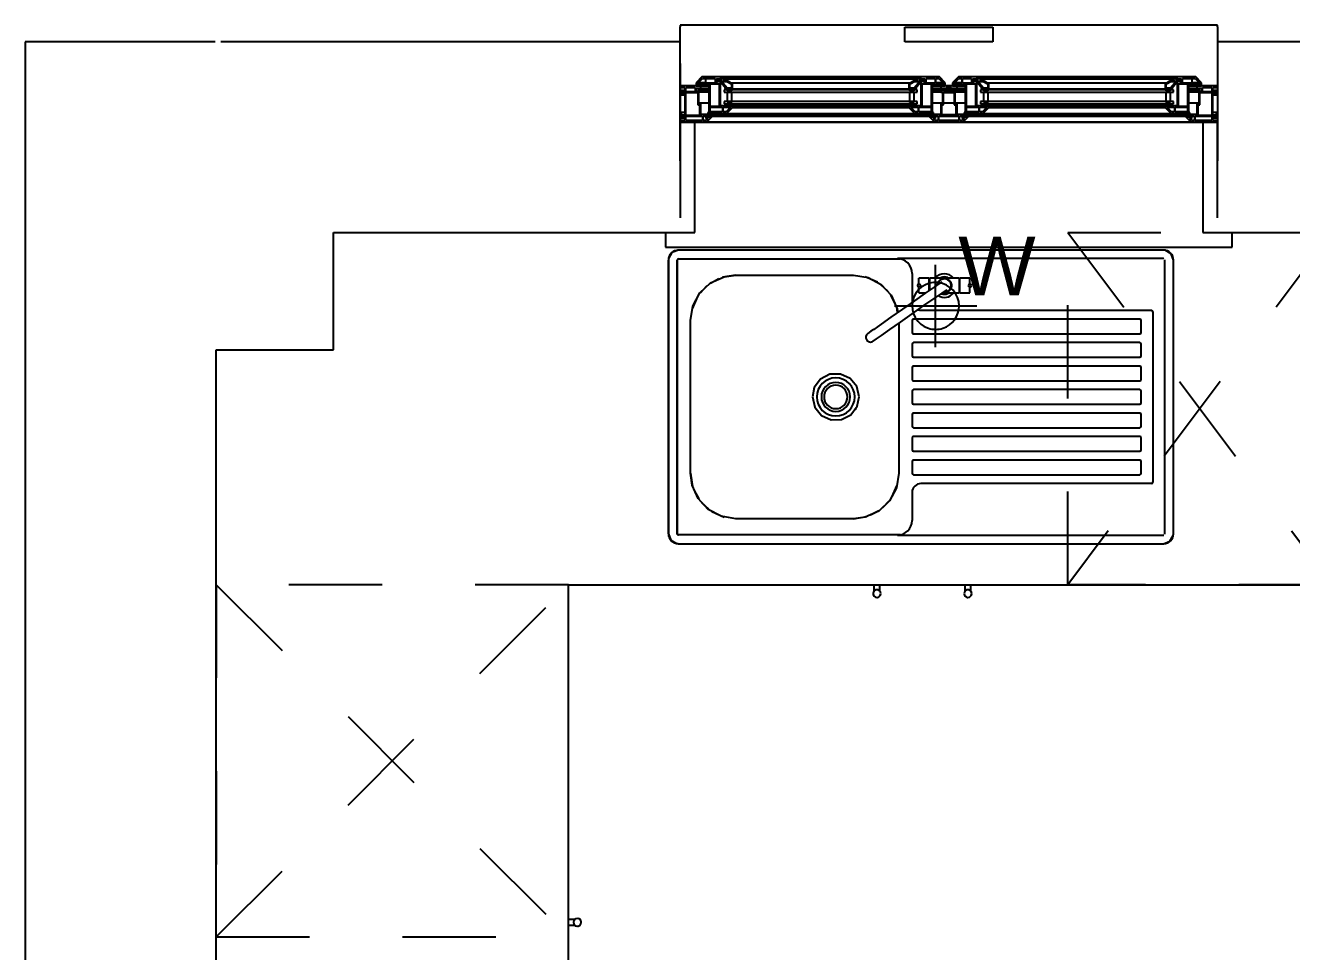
# Model space of a CAD drawing. Extents: x 16 to 12095, y 7 to 11460.
# Drawn here: x 44 to 2200, y 7500 to 9078 of the extents above; entities that cross this region are included whole.
import ezdxf

# ---------------------------------------------------------------- set-up
doc = ezdxf.new("R2010")
doc.units = 0
doc.linetypes.add('DASH', pattern=[317.5, 158.75, -158.75])
doc.linetypes.add('ELEVATION_SWINGS', pattern=[150, 100, -50])
for name, color, linetype in [('A-DETL-GENF', 92, 'CONTINUOUS'), ('A-DETL-GENF-HDLN', 1, 'DASH'), ('A-GENM', 13, 'CONTINUOUS'), ('A-GLAZ', 151, 'CONTINUOUS'), ('A-GLAZ-1', 151, 'ELEVATION_SWINGS'), ('A-WALL-1', 7, 'CONTINUOUS'), ('A-WALL-FNSH-1', 7, 'CONTINUOUS'), ('G-ANNO-TEXT-2', 5, 'CONTINUOUS')]:
    doc.layers.add(name, color=color, linetype=linetype)
doc.styles.add('ARIAL_1', font='arial.ttf', dxfattribs={"height": 100})

msp = doc.modelspace()

# ---------------------------------------------------------------- linework, layer by layer
at = {"layer": 'A-DETL-GENF'}
for p, q in [((1158.5, 8846.9), (1158.5, 8946.9)), ((2073.5, 8946.9), (2073.5, 8846.9)), ((1593.5, 8529.9), (1593.5, 8669.9)), ((1523.5, 8599.9), (1663.5, 8599.9))]:
    msp.add_line(p, q, dxfattribs=at)
for start, end in [(0, 251.9985), (288.0015, 0), (252, 288)]:
    msp.add_arc((1593.5, 8599.9), 40, start, end, dxfattribs=at)
at = {"layer": 'A-DETL-GENF-HDLN'}
for p, q in [((1818.5, 8724.9), (2268.5, 8724.9)), ((1818.5, 8124.9), (1818.5, 8724.9)), ((1818.5, 8724.9), (2268.5, 8124.9)), ((2268.5, 8724.9), (1818.5, 8124.9)), ((368.5, 8124.9), (368.5, 7524.9)), ((968.5, 8124.9), (368.5, 8124.9)), ((368.5, 8124.9), (968.5, 7524.9)), ((368.5, 7524.9), (968.5, 8124.9)), ((968.5, 7524.9), (968.5, 8124.9)), ((2268.5, 8124.9), (1818.5, 8124.9)), ((368.5, 7524.9), (968.5, 7524.9))]:
    msp.add_line(p, q, dxfattribs=at)
at = {"layer": 'A-GENM'}
for p, q in [((1541, 9074.9), (1691, 9074.9)), ((1541, 9049.9), (1541, 9074.9)), ((1691, 9074.9), (1691, 9049.9)), ((1691, 9049.9), (1541, 9049.9)), ((1144.6, 8690.9), (1138.8, 8680.9)), ((1155.5, 8694.9), (1144.6, 8690.9)), ((1981.5, 8694.9), (1155.5, 8694.9)), ((1981.5, 8694.9), (1155.5, 8694.9)), ((1981.5, 8694.9), (1155.5, 8694.9)), ((1984.5, 8694.6), (1981.5, 8694.9)), ((1994.5, 8688.8), (1984.5, 8694.6)), ((1138.8, 8680.9), (1138.5, 8677.9)), ((1138.5, 8677.9), (1138.5, 8211.9)), ((1138.5, 8677.9), (1138.5, 8211.9)), ((1138.5, 8211.9), (1138.5, 8677.9)), ((1153.5, 8677.9), (1154.4, 8679.6)), ((1153.5, 8211.9), (1153.5, 8677.9)), ((1153.5, 8677.9), (1153.5, 8211.9)), ((1154.4, 8679.6), (1155.5, 8679.9)), ((1155.5, 8679.9), (1533.5, 8679.9)), ((1155.5, 8679.9), (1532.3, 8679.9)), ((1981.5, 8680.4), (1528.5, 8680.4)), ((1984, 8211.9), (1984, 8677.9)), ((1998.5, 8677.9), (1994.5, 8688.8)), ((1998.5, 8211.9), (1998.5, 8677.9)), ((1998.5, 8211.9), (1998.5, 8677.9)), ((1998.5, 8211.9), (1998.5, 8677.9)), ((1210.3, 8639.2), (1233.3, 8649.7)), ((1253.5, 8652.4), (1230.8, 8648.6)), ((1233.3, 8649.7), (1253.5, 8652.4)), ((1253.5, 8652.4), (1453.5, 8652.4)), ((1453.5, 8652.4), (1478.4, 8648.3)), ((1494.3, 8640.3), (1473.8, 8649.7)), ((1478.4, 8648.3), (1500.6, 8636.4)), ((1553.5, 8655.4), (1553.5, 8607.4)), ((1582.5, 8647), (1565, 8647)), ((1565, 8637), (1565, 8647)), ((1582.5, 8634.5), (1582.5, 8647)), ((1603.8, 8647), (1583.5, 8647)), ((1583.5, 8634.5), (1583.5, 8647)), ((1633.5, 8647), (1613.2, 8647)), ((1633.5, 8647), (1633.5, 8634.5)), ((1652, 8647), (1634.5, 8647)), ((1634.5, 8634.5), (1634.5, 8647)), ((1652, 8637), (1652, 8647)), ((1192, 8622), (1210.3, 8639.2)), ((1203.6, 8633.4), (1192.6, 8621.8)), ((1224.2, 8645.9), (1210, 8638.3)), ((1512.1, 8624.8), (1500.4, 8635.8)), ((1500.6, 8636.4), (1517.9, 8618.1)), ((1565, 8622), (1565, 8632)), ((1590.9, 8631.9), (1575.9, 8621.5)), ((1583.5, 8642), (1582.5, 8642)), ((1582.5, 8626), (1582.5, 8634.5)), ((1582.5, 8627), (1583.5, 8627)), ((1583.5, 8626.6), (1583.5, 8634.5)), ((1600.6, 8638.7), (1590.9, 8631.9)), ((1603.9, 8641.1), (1600.6, 8638.7)), ((1604.4, 8621.9), (1611.8, 8627)), ((1611.8, 8627), (1613.1, 8628)), ((1634.5, 8642), (1633.5, 8642)), ((1633.5, 8634.5), (1633.5, 8622)), ((1633.5, 8627), (1634.5, 8627)), ((1634.5, 8622), (1634.5, 8634.5)), ((1652, 8622), (1652, 8632)), ((1188.2, 8616), (1178.7, 8595.1)), ((1180.1, 8599.7), (1192, 8622)), ((1524.5, 8604.2), (1517, 8618.4)), ((1517.9, 8618.1), (1528.3, 8595.1)), ((1557.3, 8608.4), (1537, 8594.2)), ((1575.9, 8621.5), (1557.3, 8608.4)), ((1565, 8622), (1576.8, 8622)), ((1573.7, 8600.4), (1591.2, 8612.6)), ((1591.2, 8612.6), (1604.4, 8621.9)), ((1613.2, 8622), (1633.5, 8622)), ((1634.5, 8622), (1652, 8622)), ((1176, 8574.9), (1180.1, 8599.7)), ((1537, 8594.2), (1517.4, 8580.5)), ((1528.8, 8588.5), (1527.3, 8597.6)), ((1528.3, 8595.1), (1529.2, 8588.7)), ((1533.7, 8572.4), (1553.8, 8586.5)), ((1553.8, 8586.5), (1573.7, 8600.4)), ((1568.5, 8592.4), (1961, 8592.4)), ((1963.5, 8589.9), (1963.5, 8299.9)), ((1176, 8314.9), (1176, 8574.9)), ((1500.5, 8568.6), (1488.2, 8560)), ((1517.4, 8580.5), (1500.5, 8568.6)), ((1515.5, 8559.6), (1533.7, 8572.4)), ((1531, 8570.5), (1531, 8314.9)), ((1553.5, 8574.9), (1553.5, 8554.9)), ((1941, 8577.4), (1556, 8577.4)), ((1943.5, 8554.9), (1943.5, 8574.9)), ((1483.4, 8556.7), (1477.8, 8552.8)), ((1488.2, 8560), (1483.4, 8556.7)), ((1487, 8539.7), (1492.6, 8543.6)), ((1492.6, 8543.6), (1501.3, 8549.7)), ((1501.3, 8549.7), (1515.5, 8559.6)), ((1556, 8552.4), (1941, 8552.4)), ((1553.5, 8534.9), (1553.5, 8514.9)), ((1941, 8537.4), (1556, 8537.4)), ((1943.5, 8514.9), (1943.5, 8534.9)), ((1556, 8512.4), (1941, 8512.4)), ((1941, 8497.4), (1556, 8497.4)), ((1397.7, 8475.3), (1386.9, 8460.8)), ((1413.6, 8483.5), (1397.7, 8475.3)), ((1431.6, 8483.9), (1413.6, 8483.5)), ((1448, 8476.4), (1431.6, 8483.9)), ((1459.3, 8462.4), (1448, 8476.4)), ((1553.5, 8494.9), (1553.5, 8474.9)), ((1943.5, 8474.9), (1943.5, 8494.9)), ((1386.9, 8460.8), (1383.6, 8444.9)), ((1463.4, 8444.9), (1459.3, 8462.4)), ((1553.5, 8454.9), (1553.5, 8434.9)), ((1556, 8472.4), (1941, 8472.4)), ((1941, 8457.4), (1556, 8457.4)), ((1943.5, 8434.9), (1943.5, 8454.9)), ((1383.6, 8444.9), (1387.7, 8427.3)), ((1460.1, 8429), (1463.4, 8444.9)), ((1556, 8432.4), (1941, 8432.4)), ((1387.7, 8427.3), (1399, 8413.4)), ((1399, 8413.4), (1415.4, 8405.8)), ((1433.4, 8406.2), (1449.4, 8414.5)), ((1449.4, 8414.5), (1460.1, 8429)), ((1553.5, 8414.9), (1553.5, 8394.9)), ((1941, 8417.4), (1556, 8417.4)), ((1943.5, 8394.9), (1943.5, 8414.9)), ((1415.4, 8405.8), (1433.4, 8406.2)), ((1556, 8392.4), (1941, 8392.4)), ((1553.5, 8374.9), (1553.5, 8354.9)), ((1941, 8377.4), (1556, 8377.4)), ((1943.5, 8354.9), (1943.5, 8374.9)), ((1556, 8352.4), (1941, 8352.4)), ((1553.5, 8334.9), (1553.5, 8314.9)), ((1941, 8337.4), (1556, 8337.4)), ((1943.5, 8314.9), (1943.5, 8334.9)), ((1176, 8314.9), (1179.8, 8292.2)), ((1178.7, 8294.6), (1176, 8314.9)), ((1531, 8314.9), (1526.9, 8290)), ((1556, 8312.4), (1941, 8312.4)), ((1189.2, 8271.7), (1178.7, 8294.6)), ((1182.5, 8285.5), (1190.1, 8271.4)), ((1526.9, 8290), (1515.1, 8267.8)), ((1518.9, 8274), (1528.3, 8294.6)), ((1553.5, 8282.4), (1553.5, 8234.4)), ((1961, 8297.4), (1568.5, 8297.4)), ((1206.4, 8253.3), (1189.2, 8271.7)), ((1195, 8265), (1206.6, 8254)), ((1515.1, 8267.8), (1496.7, 8250.5)), ((1503.4, 8256.3), (1514.4, 8268)), ((1228.6, 8241.5), (1206.4, 8253.3)), ((1212.4, 8249.6), (1233.3, 8240.1)), ((1253.5, 8237.4), (1228.6, 8241.5)), ((1453.5, 8237.4), (1253.5, 8237.4)), ((1453.5, 8237.4), (1476.2, 8241.1)), ((1473.8, 8240.1), (1453.5, 8237.4)), ((1496.7, 8250.5), (1473.8, 8240.1)), ((1482.9, 8243.9), (1497, 8251.4)), ((1138.5, 8211.9), (1142.5, 8201)), ((1142.5, 8201), (1152.5, 8195.1)), ((1152.5, 8195.1), (1155.5, 8194.9)), ((1153.8, 8210.8), (1153.5, 8211.9)), ((1155.5, 8209.9), (1153.8, 8210.8)), ((1533.5, 8209.9), (1155.5, 8209.9)), ((1532.3, 8209.9), (1155.5, 8209.9)), ((1155.5, 8194.9), (1981.5, 8194.9)), ((1155.5, 8194.9), (1981.5, 8194.9)), ((1155.5, 8194.9), (1981.5, 8194.9)), ((1528.5, 8209.4), (1981.5, 8209.4)), ((1981.5, 8194.9), (1992.4, 8198.9)), ((1992.4, 8198.9), (1998.2, 8208.9)), ((1998.2, 8208.9), (1998.5, 8211.9)), ((968.5, 7474.9), (968.5, 8124.9)), ((968.5, 8124.9), (2168.5, 8124.9)), ((1488.5, 8124.9), (1488.5, 8114.1)), ((1498.5, 8114.1), (1498.5, 8124.9)), ((1643.5, 8124.9), (1643.5, 8114.1)), ((1653.5, 8114.1), (1653.5, 8124.9)), ((2168.5, 8124.9), (2268.5, 8124.9)), ((979.3, 7554.9), (968.5, 7554.9)), ((968.5, 7544.9), (979.3, 7544.9))]:
    msp.add_line(p, q, dxfattribs=at)
for centre, radius, start, end in [((1155.5, 8677.9), 17, 90, 180), ((1155.5, 8677.9), 17, 90, 95.9432), ((1981.5, 8677.9), 17, 360, 90), ((1981.5, 8677.9), 17, 83.5278, 90), ((1155.5, 8677.9), 17, 173.5278, 180), ((1155.5, 8677.9), 2, 148.3195, 180), ((1155.5, 8677.9), 2, 90, 129.7748), ((1528.5, 8655.4), 25, 360, 90), ((1981.5, 8677.9), 2.5, 75, 90), ((1981.5, 8677.9), 2.5, 75, 90), ((1981.5, 8677.9), 2.5, 360, 15), ((1981.5, 8677.9), 17, 360, 6.4722), ((1608.5, 8634.5), 20, 39.7748, 140.2252), ((1608.5, 8634.5), 14.8, 66.0995, 113.9005), ((1608.5, 8634.5), 13.4, 69.2817, 110.7183), ((1565, 8634.5), 2.48, 0, 180), ((1565, 8634.5), 2.48, 150, 180), ((1565, 8634.5), 2.48, 180, 0), ((1565, 8634.5), 2.48, 180, 210), ((1565, 8634.5), 2.48, 90, 120), ((1565, 8634.5), 2.48, 240, 270), ((1608.5, 8634.5), 11.5, 0, 163.0021), ((1608.5, 8634.5), 11.5, 265.61, 0), ((1652, 8634.5), 2.48, 0, 180), ((1652, 8634.5), 2.48, 180, 0), ((1568.5, 8607.4), 15, 180, 185.6946), ((1608.5, 8634.5), 20, 238.7143, 320.2252), ((1608.5, 8634.5), 14.8, 248.6019, 293.9005), ((1608.5, 8634.5), 13.4, 249.6862, 290.7183), ((1568.5, 8607.4), 15, 250.0192, 270), ((1961, 8589.9), 2.5, 360, 90), ((1556, 8574.9), 2.5, 90, 180), ((1941, 8574.9), 2.5, 360, 90), ((1556, 8554.9), 2.5, 180, 270), ((1941, 8554.9), 2.5, 270, 0), ((1556, 8534.9), 2.5, 90, 180), ((1941, 8534.9), 2.5, 360, 90), ((1556, 8514.9), 2.5, 180, 270), ((1556, 8494.9), 2.5, 90, 180), ((1941, 8514.9), 2.5, 270, 0), ((1941, 8494.9), 2.5, 360, 90), ((1423.5, 8444.9), 32.4, 360, 180), ((1556, 8474.9), 2.5, 180, 270), ((1941, 8474.9), 2.5, 270, 0), ((1423.5, 8444.9), 39.9, 147.5346, 150), ((1423.5, 8444.9), 24.6, 0, 180), ((1423.5, 8444.9), 20, 360, 180), ((1423.5, 8444.9), 39.9, 30, 32.2987), ((1556, 8454.9), 2.5, 90, 180), ((1941, 8454.9), 2.5, 360, 90), ((1423.5, 8444.9), 32.4, 180, 360), ((1423.5, 8444.9), 24.6, 180, 360), ((1423.5, 8444.9), 20, 180, 360), ((1556, 8434.9), 2.5, 180, 270), ((1941, 8434.9), 2.5, 270, 0), ((1423.5, 8444.9), 39.9, 210, 212.2987), ((1423.5, 8444.9), 39.9, 327.5346, 330), ((1556, 8414.9), 2.5, 90, 180), ((1941, 8414.9), 2.5, 0, 90), ((1556, 8394.9), 2.5, 180, 270), ((1941, 8394.9), 2.5, 270, 0), ((1556, 8374.9), 2.5, 90, 180), ((1941, 8374.9), 2.5, 0, 90), ((1556, 8354.9), 2.5, 180, 270), ((1941, 8354.9), 2.5, 270, 360), ((1556, 8334.9), 2.5, 90, 180), ((1941, 8334.9), 2.5, 0, 90), ((1556, 8314.9), 2.5, 180, 270), ((1941, 8314.9), 2.5, 270, 0), ((1568.5, 8282.4), 15, 90, 180), ((1961, 8299.9), 2.5, 270, 0), ((1528.5, 8234.4), 25, 270, 0), ((1155.5, 8211.9), 17, 180, 270), ((1155.5, 8211.9), 17, 180, 186.4722), ((1155.5, 8211.9), 2, 180, 211.6805), ((1155.5, 8211.9), 17, 264.0568, 270), ((1155.5, 8211.9), 2, 230.2252, 270), ((1981.5, 8211.9), 17, 270, 0), ((1981.5, 8211.9), 2.5, 270, 285), ((1981.5, 8211.9), 2.5, 270, 285), ((1981.5, 8211.9), 17, 270, 275.875), ((1981.5, 8211.9), 2.5, 345, 360), ((1981.5, 8211.9), 17, 353.5278, 0), ((1493.5, 8109.9), 6.53, 0, 180), ((1493.5, 8109.9), 6.53, 180, 0), ((1493.5, 8109.9), 6.53, 180, 210), ((1493.5, 8109.9), 6.53, 139.6026, 165), ((1493.5, 8109.9), 6.53, 109.0911, 117.0534), ((1493.5, 8109.9), 6.53, 255, 345), ((1493.5, 8109.9), 6.53, 94.2894, 101.4634), ((1493.5, 8109.9), 6.53, 78.5265, 85.7012), ((1493.5, 8109.9), 6.53, 62.9442, 70.9069), ((1493.5, 8109.9), 6.53, 45, 57.3883), ((1493.5, 8109.9), 6.53, 30, 40.3974), ((1648.5, 8109.9), 6.53, 360, 180), ((1648.5, 8109.9), 6.53, 180, 360), ((1648.5, 8109.9), 6.53, 195, 285), ((1648.5, 8109.9), 6.53, 139.6026, 150), ((1648.5, 8109.9), 6.53, 122.6117, 135), ((1648.5, 8109.9), 6.53, 109.0931, 117.0558), ((1648.5, 8109.9), 6.53, 94.2988, 101.4735), ((1648.5, 8109.9), 6.53, 78.5366, 85.7106), ((1648.5, 8109.9), 6.53, 62.9466, 70.9089), ((1648.5, 8109.9), 6.53, 15, 40.3974), ((1648.5, 8109.9), 6.53, 330, 360), ((983.5, 7549.9), 6.53, 90, 270), ((983.5, 7549.9), 6.53, 168.5265, 175.7012), ((983.5, 7549.9), 6.53, 184.2894, 191.4634), ((983.5, 7549.9), 6.53, 152.9442, 160.9069), ((983.5, 7549.9), 6.53, 199.0911, 207.0534), ((983.5, 7549.9), 6.53, 135, 147.3883), ((983.5, 7549.9), 6.53, 120, 130.3974), ((983.5, 7549.9), 6.53, 270, 90), ((983.5, 7549.9), 6.53, 345, 75), ((983.5, 7549.9), 6.53, 229.6026, 255), ((983.5, 7549.9), 6.53, 270, 300)]:
    msp.add_arc(centre, radius, start, end, dxfattribs=at)
for start_param, end_param in [(0, 1.570796), (1.570796, 3.141593)]:
    msp.add_ellipse((1482.4, 8546.2), major_axis=(-4.59, 6.55), ratio=0.961683, start_param=start_param, end_param=end_param, dxfattribs=at)
for points, knots in [([(1600.6, 8643.7), (1600.8, 8643.9), (1601.2, 8644.3), (1601.6, 8644.6), (1601.8, 8644.9), (1602, 8645), (1602.1, 8645.2), (1602.4, 8645.3), (1602.7, 8645.6), (1603, 8645.8), (1603.1, 8645.9), (1603.2, 8646), (1603.3, 8646), (1603.4, 8646.1), (1603.5, 8646.2), (1603.6, 8646.3), (1603.9, 8646.5), (1604, 8646.6), (1604.1, 8646.7), (1604.2, 8646.8), (1604.2, 8646.8), (1604.2, 8646.9), (1604.1, 8647), (1604, 8647), (1603.9, 8647), (1603.8, 8647)], [0, 0, 0, 0, 0.125, 0.1875, 0.21875, 0.25, 0.28125, 0.3125, 0.375, 0.4375, 0.46875, 0.484375, 0.5, 0.515625, 0.53125, 0.5625, 0.625, 0.6875, 0.71875, 0.75, 0.78125, 0.8125, 0.875, 0.9375, 1, 1, 1, 1]), ([(1613.2, 8647), (1613.2, 8647), (1613, 8647), (1612.9, 8647), (1612.8, 8646.9), (1612.8, 8646.8), (1612.8, 8646.8), (1612.9, 8646.7), (1613, 8646.6), (1613.2, 8646.5), (1613.4, 8646.3), (1613.6, 8646.2), (1613.7, 8646.1), (1613.7, 8646), (1613.8, 8646), (1613.9, 8645.9), (1614.1, 8645.8), (1614.4, 8645.6), (1614.6, 8645.3), (1614.9, 8645.2), (1615, 8645), (1615.2, 8644.9), (1615.4, 8644.6), (1615.8, 8644.3), (1616.2, 8643.9), (1616.4, 8643.7)], [0, 0, 0, 0, 0.0625, 0.125, 0.1875, 0.21875, 0.25, 0.28125, 0.3125, 0.375, 0.4375, 0.46875, 0.484375, 0.5, 0.515625, 0.53125, 0.5625, 0.625, 0.6875, 0.71875, 0.75, 0.78125, 0.8125, 0.875, 1, 1, 1, 1]), ([(1596.6, 8636), (1596.7, 8636.5), (1596.8, 8637.3), (1597.2, 8638.6), (1597.6, 8639.6), (1598, 8640.4), (1598.4, 8641.1), (1599.2, 8642.3), (1600, 8643.2), (1600.6, 8643.7)], [0.1354238, 0.1354238, 0.1354238, 0.1354238, 0.25, 0.375, 0.5, 0.5625, 0.625, 0.75, 1, 1, 1, 1]), ([(1616.4, 8625.4), (1616.2, 8625.1), (1615.8, 8624.8), (1615.4, 8624.4), (1615.2, 8624.2), (1615, 8624), (1614.9, 8623.9), (1614.6, 8623.7), (1614.4, 8623.5), (1614.1, 8623.3), (1613.9, 8623.1), (1613.8, 8623.1), (1613.7, 8623), (1613.7, 8623), (1613.6, 8622.9), (1613.4, 8622.8), (1613.2, 8622.6), (1613, 8622.5), (1612.9, 8622.4), (1612.8, 8622.3), (1612.8, 8622.2), (1612.8, 8622.2), (1612.9, 8622.1), (1613, 8622), (1613.2, 8622), (1613.2, 8622)], [0, 0, 0, 0, 0.125, 0.1875, 0.21875, 0.25, 0.28125, 0.3125, 0.375, 0.4375, 0.46875, 0.484375, 0.5, 0.515625, 0.53125, 0.5625, 0.625, 0.6875, 0.71875, 0.75, 0.78125, 0.8125, 0.875, 0.9375, 1, 1, 1, 1]), ([(1616.4, 8643.7), (1617, 8643.2), (1617.8, 8642.3), (1618.6, 8641.1), (1619, 8640.4), (1619.3, 8639.8), (1619.6, 8639.2), (1619.9, 8638.4), (1620.3, 8636.9), (1620.5, 8635.5), (1620.5, 8634.5)], [0, 0, 0, 0, 0.25, 0.375, 0.4375, 0.5, 0.5625, 0.625, 0.75, 1, 1, 1, 1]), ([(1620.5, 8634.5), (1620.5, 8633.6), (1620.3, 8632.2), (1619.8, 8630.5), (1619.4, 8629.4), (1619, 8628.7), (1618.6, 8627.9), (1617.8, 8626.8), (1617, 8625.9), (1616.4, 8625.4)], [0, 0, 0, 0, 0.25, 0.375, 0.5, 0.5625, 0.625, 0.75, 1, 1, 1, 1]), ([(1650.4, 8632.6), (1650.3, 8632.7), (1650, 8633), (1649.7, 8633.5), (1649.6, 8633.9), (1649.6, 8634)], [0.4285714, 0.4285714, 0.4285714, 0.4285714, 0.5714286, 0.7857143, 0.8571429, 0.8571429, 0.8571429, 0.8571429]), ([(1493.5, 8116.4), (1493.4, 8116.4), (1493, 8116.4), (1492.5, 8116.3), (1491.9, 8116.2), (1491.3, 8116), (1490.9, 8115.9), (1490.4, 8115.6), (1490, 8115.4), (1489.8, 8115.2), (1489.6, 8115.1), (1489.4, 8115), (1489.2, 8114.8), (1489, 8114.6), (1488.9, 8114.5), (1488.8, 8114.5)], [0.5, 0.5, 0.5, 0.5, 0.5277778, 0.5555556, 0.6111111, 0.6388889, 0.6666667, 0.7083333, 0.75, 0.7708333, 0.78125, 0.7916667, 0.8333333, 0.875, 0.8854167, 0.8854167, 0.8854167, 0.8854167]), ([(1498.5, 8114.1), (1498.5, 8114.1), (1498.4, 8114.2), (1498.3, 8114.3), (1498.2, 8114.4), (1498, 8114.6), (1497.8, 8114.8), (1497.6, 8115), (1497.3, 8115.2), (1496.8, 8115.6), (1496.2, 8115.8), (1495.7, 8116), (1495.2, 8116.2), (1494.6, 8116.3), (1494.1, 8116.4), (1493.8, 8116.4), (1493.8, 8116.4)], [0, 0, 0, 0, 0.0555556, 0.0833333, 0.1111111, 0.1388889, 0.1666667, 0.1944444, 0.2222222, 0.2777778, 0.3333333, 0.3611111, 0.3888889, 0.4444444, 0.4722222, 0.4855338, 0.4855338, 0.4855338, 0.4855338]), ([(1648.3, 8116.4), (1648.2, 8116.4), (1648, 8116.4), (1647.4, 8116.3), (1646.9, 8116.2), (1646.3, 8116), (1645.9, 8115.9), (1645.4, 8115.6), (1645, 8115.4), (1644.8, 8115.2), (1644.6, 8115.1), (1644.4, 8115), (1644.2, 8114.8), (1644, 8114.6), (1643.8, 8114.5), (1643.8, 8114.4), (1643.7, 8114.3), (1643.6, 8114.2), (1643.5, 8114.1), (1643.5, 8114.1)], [0.5144662, 0.5144662, 0.5144662, 0.5144662, 0.5277778, 0.5555556, 0.6111111, 0.6388889, 0.6666667, 0.7083333, 0.75, 0.7708333, 0.78125, 0.7916667, 0.8333333, 0.875, 0.8854167, 0.8958333, 0.9166667, 0.9583333, 1, 1, 1, 1]), ([(1653.2, 8114.4), (1653.1, 8114.5), (1653, 8114.6), (1652.8, 8114.8), (1652.6, 8115), (1652.3, 8115.2), (1651.8, 8115.6), (1651.2, 8115.8), (1650.7, 8116), (1650.2, 8116.2), (1649.6, 8116.3), (1649, 8116.4), (1648.7, 8116.4), (1648.5, 8116.4)], [0.1111111, 0.1111111, 0.1111111, 0.1111111, 0.1388889, 0.1666667, 0.1944444, 0.2222222, 0.2777778, 0.3333333, 0.3611111, 0.3888889, 0.4444444, 0.4722222, 0.5, 0.5, 0.5, 0.5]), ([(979.3, 7554.9), (979.3, 7554.9), (979.2, 7554.8), (979.1, 7554.7), (979, 7554.6), (978.8, 7554.4), (978.6, 7554.2), (978.4, 7554), (978.2, 7553.6), (977.8, 7553.2), (977.5, 7552.6), (977.4, 7552.1), (977.2, 7551.5), (977.1, 7550.9), (977, 7550.4), (977, 7550.2), (977, 7550.1)], [0, 0, 0, 0, 0.0555556, 0.0833333, 0.1111111, 0.1388889, 0.1666667, 0.1944444, 0.2222222, 0.2777778, 0.3333333, 0.3611111, 0.3888889, 0.4444444, 0.4722222, 0.4855338, 0.4855338, 0.4855338, 0.4855338]), ([(977, 7549.9), (977, 7549.7), (977, 7549.4), (977.1, 7548.8), (977.2, 7548.2), (977.4, 7547.7), (977.5, 7547.3), (977.8, 7546.8), (978, 7546.4), (978.2, 7546.1), (978.2, 7546), (978.4, 7545.8), (978.6, 7545.5), (978.8, 7545.3), (978.9, 7545.2), (978.9, 7545.2)], [0.5, 0.5, 0.5, 0.5, 0.5277778, 0.5555556, 0.6111111, 0.6388889, 0.6666667, 0.7083333, 0.75, 0.7708333, 0.78125, 0.7916667, 0.8333333, 0.875, 0.8854167, 0.8854167, 0.8854167, 0.8854167])]:
    msp.add_open_spline(points, degree=3, knots=knots, dxfattribs=at)
for points in [[(1567.5, 8635.1), (1567.5, 8634.9), (1567.5, 8634.7), (1567.5, 8634.5)], [(1567.5, 8634.5), (1567.5, 8634.3), (1567.5, 8634.2), (1567.5, 8634)]]:
    msp.add_open_spline(points, degree=3, dxfattribs=at)
at = {"layer": 'A-GLAZ'}
for p, q in [((2073.5, 9077.9), (1158.5, 9077.9)), ((1158.5, 9077.9), (1158.5, 9075.2)), ((2073.5, 9075.2), (2073.5, 9077.9)), ((1158.5, 9049.9), (1158.5, 9075.2)), ((2073.5, 9075.2), (2073.5, 9049.9)), ((1158.5, 9012.9), (1158.5, 8912.9)), ((1193.5, 8974.9), (1158.5, 8974.9)), ((1158.5, 8974.9), (1158.5, 8972.2)), ((1158.5, 8972.2), (1166.3, 8972.2)), ((1166.3, 8972.2), (1166.3, 8967)), ((1168.4, 8972.2), (1184, 8972.2)), ((1168.4, 8964.5), (1168.4, 8972.2)), ((1184, 8972.2), (1184, 8964.5)), ((1195.7, 8989.9), (1185.5, 8979.7)), ((1185.5, 8979.7), (1185.5, 8976.9)), ((1185.5, 8976.9), (1189.4, 8976.9)), ((1189.4, 8976.9), (1185.9, 8976.9)), ((1185.9, 8976.9), (1185.9, 8974.9)), ((1185.9, 8974.9), (1194.5, 8974.9)), ((1186, 8965.4), (1186, 8970.9)), ((1186, 8970.9), (1193.5, 8970.9)), ((1189.4, 8980.1), (1196.4, 8987.2)), ((1192.8, 8980.1), (1189.4, 8980.1)), ((1189.4, 8980.1), (1189.4, 8976.9)), ((1189.4, 8976.9), (1189.4, 8980.1)), ((1192.8, 8976.9), (1192.8, 8980.1)), ((1201.6, 8980.1), (1192.8, 8980.1)), ((1201.5, 8979.6), (1192.8, 8979.6)), ((1192.8, 8979.6), (1192.8, 8976.9)), ((1194.5, 8976.9), (1192.8, 8976.9)), ((1192.8, 8976.9), (1207.5, 8976.9)), ((1193.5, 8970.9), (1193.5, 8974.9)), ((1193.5, 8970.9), (1207.5, 8970.9)), ((1194.5, 8974.9), (1194.5, 8976.9)), ((1194.5, 8974.9), (1207.6, 8974.9)), ((1227.5, 8989.9), (1195.7, 8989.9)), ((1196.4, 8987.2), (1201.5, 8987.2)), ((1201.5, 8987.2), (1201.5, 8979.6)), ((1202.5, 8979.5), (1202.5, 8987.2)), ((1202.5, 8987.2), (1218, 8987.2)), ((1218, 8979.5), (1202.5, 8979.5)), ((1207.5, 8976.9), (1207.5, 8929.4)), ((1209.5, 8939.4), (1209.5, 8978.3)), ((1209.5, 8978.3), (1225, 8978.3)), ((1218, 8987.2), (1218, 8979.5)), ((1220, 8980.4), (1220, 8985.9)), ((1220, 8985.9), (1227.5, 8985.9)), ((1222, 8980.4), (1220, 8980.4)), ((1227.5, 8985.9), (1220.4, 8985.9)), ((1220.4, 8985.9), (1220.4, 8981.4)), ((1220.4, 8981.4), (1222, 8981.4)), ((1222, 8981.4), (1222, 8983.9)), ((1222, 8983.9), (1225.5, 8983.9)), ((1227, 8981.9), (1222, 8981.9)), ((1222, 8981.9), (1222, 8980.4)), ((1225, 8978.3), (1225, 8939.4)), ((1225.5, 8983.9), (1225.5, 8982.1)), ((1225.5, 8982.1), (1227, 8982.1)), ((1227, 8982.1), (1237.6, 8969.4)), ((1227, 8940.9), (1227, 8981.9)), ((1227.5, 8985.9), (1227.5, 8989.9)), ((1568, 8989.9), (1227.5, 8989.9)), ((1233.5, 8989.5), (1227.5, 8989.5)), ((1227.5, 8989.5), (1227.5, 8985.9)), ((1229, 8982), (1229, 8988)), ((1229, 8988), (1232, 8988)), ((1238.3, 8970.9), (1229, 8982)), ((1229, 8982), (1238.2, 8982)), ((1232, 8988), (1232, 8985.6)), ((1232, 8985.6), (1245.1, 8978)), ((1233.5, 8986.5), (1233.5, 8989.5)), ((1562, 8989.5), (1233.5, 8989.5)), ((1245.5, 8979.5), (1233.5, 8986.5)), ((1233.5, 8986.5), (1562, 8986.5)), ((1246, 8970.9), (1238.3, 8970.9)), ((1245.1, 8978), (1246, 8978)), ((1246, 8978), (1245.1, 8978)), ((1247.5, 8979.5), (1245.5, 8979.5)), ((1246, 8978), (1246, 8970.9)), ((1247.5, 8969.4), (1247.5, 8979.5)), ((1548, 8979.5), (1247.5, 8979.5)), ((1550, 8979.5), (1548, 8979.5)), ((1548, 8979.5), (1548, 8969.4)), ((1549.5, 8970.9), (1549.5, 8978)), ((1549.5, 8978), (1550.4, 8978)), ((1550.4, 8978), (1549.5, 8978)), ((1557.2, 8970.9), (1549.5, 8970.9)), ((1562, 8986.5), (1550, 8979.5)), ((1550.4, 8978), (1563.5, 8985.6)), ((1566.5, 8982), (1557.2, 8970.9)), ((1557.3, 8982), (1566.5, 8982)), ((1557.9, 8969.4), (1568.5, 8982.1)), ((1562, 8989.5), (1562, 8986.5)), ((1568, 8989.5), (1562, 8989.5)), ((1563.5, 8985.6), (1563.5, 8988)), ((1563.5, 8988), (1566.5, 8988)), ((1566.5, 8988), (1566.5, 8982)), ((1599.9, 8989.9), (1568, 8989.9)), ((1568, 8989.9), (1568, 8985.9)), ((1568, 8985.9), (1568, 8989.5)), ((1568, 8985.9), (1575.5, 8985.9)), ((1575.1, 8985.9), (1568, 8985.9)), ((1568.5, 8982.1), (1570, 8982.1)), ((1573.5, 8981.9), (1568.5, 8981.9)), ((1568.5, 8981.9), (1568.5, 8940.9)), ((1570, 8982.1), (1570, 8983.9)), ((1570, 8983.9), (1573.5, 8983.9)), ((1570.5, 8939.4), (1570.5, 8978.3)), ((1570.5, 8978.3), (1586, 8978.3)), ((1573.5, 8983.9), (1573.5, 8981.4)), ((1573.5, 8980.4), (1573.5, 8981.9)), ((1573.5, 8981.4), (1575.1, 8981.4)), ((1575.5, 8980.4), (1573.5, 8980.4)), ((1575.1, 8981.4), (1575.1, 8985.9)), ((1575.5, 8985.9), (1575.5, 8980.4)), ((1577.5, 8979.5), (1577.5, 8987.2)), ((1577.5, 8987.2), (1593, 8987.2)), ((1593, 8979.5), (1577.5, 8979.5)), ((1586, 8978.3), (1586, 8939.4)), ((1587.9, 8974.9), (1601, 8974.9)), ((1588, 8929.4), (1588, 8976.9)), ((1588, 8976.9), (1602.7, 8976.9)), ((1588, 8970.9), (1602.1, 8970.9)), ((1593, 8987.2), (1593, 8979.5)), ((1602.7, 8980.1), (1593.9, 8980.1)), ((1594, 8979.6), (1594, 8987.2)), ((1594, 8987.2), (1599.1, 8987.2)), ((1602.7, 8979.6), (1594, 8979.6)), ((1599.1, 8987.2), (1606.1, 8980.1)), ((1610, 8979.7), (1599.9, 8989.9)), ((1601, 8976.9), (1601, 8974.9)), ((1602.7, 8976.9), (1601, 8976.9)), ((1601, 8974.9), (1609.6, 8974.9)), ((1630, 8974.9), (1602.1, 8974.9)), ((1602.1, 8974.9), (1602.1, 8970.9)), ((1602.1, 8970.9), (1609.6, 8970.9)), ((1606.1, 8980.1), (1602.7, 8980.1)), ((1602.7, 8980.1), (1602.7, 8976.9)), ((1602.7, 8976.9), (1602.7, 8979.6)), ((1606.1, 8976.9), (1606.1, 8980.1)), ((1606.1, 8980.1), (1606.1, 8976.9)), ((1609.6, 8976.9), (1606.1, 8976.9)), ((1606.1, 8976.9), (1610, 8976.9)), ((1609.6, 8974.9), (1609.6, 8976.9)), ((1609.6, 8970.9), (1609.6, 8965.4)), ((1610, 8976.9), (1610, 8979.7)), ((1611.6, 8965.4), (1611.6, 8972.2)), ((1611.6, 8972.2), (1620.5, 8972.2)), ((1611.6, 8970.9), (1620.5, 8970.9)), ((1620.5, 8972.2), (1620.5, 8965.4)), ((1632.2, 8989.9), (1622, 8979.7)), ((1622, 8979.7), (1622, 8976.9)), ((1622, 8976.9), (1625.9, 8976.9)), ((1625.9, 8976.9), (1622.4, 8976.9)), ((1622.4, 8976.9), (1622.4, 8974.9)), ((1622.4, 8974.9), (1631, 8974.9)), ((1622.5, 8965.4), (1622.5, 8970.9)), ((1622.5, 8970.9), (1630, 8970.9)), ((1625.9, 8980.1), (1632.9, 8987.2)), ((1629.3, 8980.1), (1625.9, 8980.1)), ((1625.9, 8980.1), (1625.9, 8976.9)), ((1625.9, 8976.9), (1625.9, 8980.1)), ((1629.3, 8976.9), (1629.3, 8980.1)), ((1638.1, 8980.1), (1629.3, 8980.1)), ((1638, 8979.6), (1629.3, 8979.6)), ((1629.3, 8979.6), (1629.3, 8976.9)), ((1631, 8976.9), (1629.3, 8976.9)), ((1629.3, 8976.9), (1644, 8976.9)), ((1630, 8970.9), (1630, 8974.9)), ((1630, 8970.9), (1644, 8970.9)), ((1631, 8974.9), (1631, 8976.9)), ((1631, 8974.9), (1644.1, 8974.9)), ((1664, 8989.9), (1632.2, 8989.9)), ((1632.9, 8987.2), (1638, 8987.2)), ((1638, 8987.2), (1638, 8979.6)), ((1639, 8979.5), (1639, 8987.2)), ((1639, 8987.2), (1654.5, 8987.2)), ((1654.5, 8979.5), (1639, 8979.5)), ((1644, 8976.9), (1644, 8929.4)), ((1646, 8939.4), (1646, 8978.3)), ((1646, 8978.3), (1661.5, 8978.3)), ((1654.5, 8987.2), (1654.5, 8979.5)), ((1656.5, 8980.4), (1656.5, 8985.9)), ((1656.5, 8985.9), (1664, 8985.9)), ((1658.5, 8980.4), (1656.5, 8980.4)), ((1664, 8985.9), (1656.9, 8985.9)), ((1656.9, 8985.9), (1656.9, 8981.4)), ((1656.9, 8981.4), (1658.5, 8981.4)), ((1658.5, 8981.4), (1658.5, 8983.9)), ((1658.5, 8983.9), (1662, 8983.9)), ((1663.5, 8981.9), (1658.5, 8981.9)), ((1658.5, 8981.9), (1658.5, 8980.4)), ((1661.5, 8978.3), (1661.5, 8939.4)), ((1662, 8983.9), (1662, 8982.1)), ((1662, 8982.1), (1663.5, 8982.1)), ((1663.5, 8982.1), (1674.1, 8969.4)), ((1663.5, 8940.9), (1663.5, 8981.9)), ((1664, 8985.9), (1664, 8989.9)), ((2004.5, 8989.9), (1664, 8989.9)), ((1670, 8989.5), (1664, 8989.5)), ((1664, 8989.5), (1664, 8985.9)), ((1665.5, 8982), (1665.5, 8988)), ((1665.5, 8988), (1668.5, 8988)), ((1674.8, 8970.9), (1665.5, 8982)), ((1665.5, 8982), (1674.7, 8982)), ((1668.5, 8988), (1668.5, 8985.6)), ((1668.5, 8985.6), (1681.6, 8978)), ((1670, 8986.5), (1670, 8989.5)), ((1998.5, 8989.5), (1670, 8989.5)), ((1682, 8979.5), (1670, 8986.5)), ((1670, 8986.5), (1998.5, 8986.5)), ((1682.5, 8970.9), (1674.8, 8970.9)), ((1681.6, 8978), (1682.5, 8978)), ((1682.5, 8978), (1681.6, 8978)), ((1684, 8979.5), (1682, 8979.5)), ((1682.5, 8978), (1682.5, 8970.9)), ((1684, 8969.4), (1684, 8979.5)), ((1984.5, 8979.5), (1684, 8979.5)), ((1986.5, 8979.5), (1984.5, 8979.5)), ((1984.5, 8979.5), (1984.5, 8969.4)), ((1986, 8970.9), (1986, 8978)), ((1986, 8978), (1986.9, 8978)), ((1986.9, 8978), (1986, 8978)), ((1993.7, 8970.9), (1986, 8970.9)), ((1998.5, 8986.5), (1986.5, 8979.5)), ((1986.9, 8978), (2000, 8985.6)), ((2003, 8982), (1993.7, 8970.9)), ((1993.8, 8982), (2003, 8982)), ((1994.4, 8969.4), (2005, 8982.1)), ((1998.5, 8989.5), (1998.5, 8986.5)), ((2004.5, 8989.5), (1998.5, 8989.5)), ((2000, 8985.6), (2000, 8988)), ((2000, 8988), (2003, 8988)), ((2003, 8988), (2003, 8982)), ((2036.4, 8989.9), (2004.5, 8989.9)), ((2004.5, 8989.9), (2004.5, 8985.9)), ((2004.5, 8985.9), (2004.5, 8989.5)), ((2004.5, 8985.9), (2012, 8985.9)), ((2011.6, 8985.9), (2004.5, 8985.9)), ((2005, 8982.1), (2006.5, 8982.1)), ((2010, 8981.9), (2005, 8981.9)), ((2005, 8981.9), (2005, 8940.9)), ((2006.5, 8982.1), (2006.5, 8983.9)), ((2006.5, 8983.9), (2010, 8983.9)), ((2007, 8939.4), (2007, 8978.3)), ((2007, 8978.3), (2022.5, 8978.3)), ((2010, 8983.9), (2010, 8981.4)), ((2010, 8980.4), (2010, 8981.9)), ((2010, 8981.4), (2011.6, 8981.4)), ((2012, 8980.4), (2010, 8980.4)), ((2011.6, 8981.4), (2011.6, 8985.9)), ((2012, 8985.9), (2012, 8980.4)), ((2014, 8979.5), (2014, 8987.2)), ((2014, 8987.2), (2029.5, 8987.2)), ((2029.5, 8979.5), (2014, 8979.5)), ((2022.5, 8978.3), (2022.5, 8939.4)), ((2024.4, 8974.9), (2037.5, 8974.9)), ((2024.5, 8929.4), (2024.5, 8976.9)), ((2024.5, 8976.9), (2039.2, 8976.9)), ((2024.5, 8970.9), (2038.5, 8970.9)), ((2029.5, 8987.2), (2029.5, 8979.5)), ((2039.2, 8980.1), (2030.4, 8980.1)), ((2030.5, 8979.6), (2030.5, 8987.2)), ((2030.5, 8987.2), (2035.6, 8987.2)), ((2039.2, 8979.6), (2030.5, 8979.6)), ((2035.6, 8987.2), (2042.6, 8980.1)), ((2046.5, 8979.7), (2036.4, 8989.9)), ((2037.5, 8976.9), (2037.5, 8974.9)), ((2039.2, 8976.9), (2037.5, 8976.9)), ((2037.5, 8974.9), (2046.1, 8974.9)), ((2073.5, 8974.9), (2038.5, 8974.9)), ((2038.5, 8974.9), (2038.5, 8970.9)), ((2038.5, 8970.9), (2046, 8970.9)), ((2042.6, 8980.1), (2039.2, 8980.1)), ((2039.2, 8980.1), (2039.2, 8976.9)), ((2039.2, 8976.9), (2039.2, 8979.6)), ((2042.6, 8976.9), (2042.6, 8980.1)), ((2042.6, 8980.1), (2042.6, 8976.9)), ((2046.1, 8976.9), (2042.6, 8976.9)), ((2042.6, 8976.9), (2046.5, 8976.9)), ((2046, 8970.9), (2046, 8965.4)), ((2046.1, 8974.9), (2046.1, 8976.9)), ((2046.5, 8976.9), (2046.5, 8979.7)), ((2048, 8972.2), (2063.6, 8972.2)), ((2048, 8964.5), (2048, 8972.2)), ((2063.6, 8972.2), (2063.6, 8964.5)), ((2065.7, 8967), (2065.7, 8972.2)), ((2065.7, 8972.2), (2073.5, 8972.2)), ((2073.5, 8972.2), (2073.5, 8974.9)), ((1166.3, 8958.7), (1158.5, 8958.7)), ((1166.3, 8967), (1158.8, 8967)), ((1158.8, 8967), (1158.8, 8960.4)), ((1158.8, 8960.4), (1160.9, 8960.4)), ((1160.9, 8960.4), (1160.9, 8964.8)), ((1160.9, 8964.8), (1166.3, 8964.8)), ((1166.3, 8960.7), (1160.9, 8960.7)), ((1166.3, 8964.8), (1166.3, 8923.1)), ((1184, 8964.5), (1168.4, 8964.5)), ((1168.4, 8963.3), (1188.5, 8963.3)), ((1168.4, 8924.4), (1168.4, 8963.3)), ((1188, 8965.4), (1186, 8965.4)), ((1193, 8966.9), (1188, 8966.9)), ((1188, 8966.9), (1188, 8965.4)), ((1188.5, 8963.3), (1188.5, 8942.5)), ((1190.5, 8945.5), (1190.5, 8964.4)), ((1190.5, 8964.4), (1193, 8964.4)), ((1193, 8964.4), (1193, 8966.9)), ((1207.5, 8966.9), (1193, 8966.9)), ((1193, 8964.4), (1207.5, 8964.4)), ((1562, 8967.9), (1233.5, 8967.9)), ((1233.5, 8967.9), (1233.5, 8963.9)), ((1233.5, 8963.9), (1562, 8963.9)), ((1247.5, 8969.4), (1237.6, 8969.4)), ((1237.6, 8969.4), (1237.6, 8967.9)), ((1237.6, 8969.4), (1247.5, 8969.4)), ((1237.6, 8967.9), (1247.5, 8967.9)), ((1238.5, 8963.9), (1238.5, 8947.9)), ((1246.5, 8963.9), (1238.5, 8963.9)), ((1246.5, 8947.9), (1246.5, 8963.9)), ((1247.5, 8967.9), (1247.5, 8969.4)), ((1548, 8969.4), (1247.5, 8969.4)), ((1247.5, 8969.4), (1548, 8969.4)), ((1548, 8969.4), (1548, 8967.9)), ((1557.9, 8969.4), (1548, 8969.4)), ((1548, 8969.4), (1557.9, 8969.4)), ((1548, 8967.9), (1557.9, 8967.9)), ((1557, 8963.9), (1549, 8963.9)), ((1549, 8963.9), (1549, 8947.9)), ((1557, 8947.9), (1557, 8963.9)), ((1557.9, 8967.9), (1557.9, 8969.4)), ((1562, 8963.9), (1562, 8967.9)), ((1602.6, 8966.9), (1588, 8966.9)), ((1588, 8964.4), (1602.6, 8964.4)), ((1607.6, 8966.9), (1602.6, 8966.9)), ((1602.6, 8966.9), (1602.6, 8964.2)), ((1602.6, 8964.2), (1605.1, 8964.2)), ((1605.1, 8964.2), (1605.1, 8945.4)), ((1607.1, 8963.3), (1625, 8963.3)), ((1607.1, 8942.5), (1607.1, 8963.3)), ((1607.6, 8965.4), (1607.6, 8966.9)), ((1609.6, 8966.9), (1607.6, 8966.9)), ((1609.6, 8965.4), (1607.6, 8965.4)), ((1620.5, 8966.9), (1611.6, 8966.9)), ((1620.5, 8965.4), (1611.6, 8965.4)), ((1624.5, 8966.9), (1622.5, 8966.9)), ((1624.5, 8965.4), (1622.5, 8965.4)), ((1629.5, 8966.9), (1624.5, 8966.9)), ((1624.5, 8966.9), (1624.5, 8965.4)), ((1625, 8963.3), (1625, 8942.5)), ((1627, 8945.5), (1627, 8964.4)), ((1627, 8964.4), (1629.5, 8964.4)), ((1629.5, 8964.4), (1629.5, 8966.9)), ((1644, 8966.9), (1629.5, 8966.9)), ((1629.5, 8964.4), (1644, 8964.4)), ((1998.5, 8967.9), (1670, 8967.9)), ((1670, 8967.9), (1670, 8963.9)), ((1670, 8963.9), (1998.5, 8963.9)), ((1684, 8969.4), (1674.1, 8969.4)), ((1674.1, 8969.4), (1674.1, 8967.9)), ((1674.1, 8969.4), (1684, 8969.4)), ((1674.1, 8967.9), (1684, 8967.9)), ((1675, 8963.9), (1675, 8947.9)), ((1683, 8963.9), (1675, 8963.9)), ((1683, 8947.9), (1683, 8963.9)), ((1684, 8967.9), (1684, 8969.4)), ((1984.5, 8969.4), (1684, 8969.4)), ((1684, 8969.4), (1984.5, 8969.4)), ((1984.5, 8969.4), (1984.5, 8967.9)), ((1994.4, 8969.4), (1984.5, 8969.4)), ((1984.5, 8969.4), (1994.4, 8969.4)), ((1984.5, 8967.9), (1994.4, 8967.9)), ((1993.5, 8963.9), (1985.5, 8963.9)), ((1985.5, 8963.9), (1985.5, 8947.9)), ((1993.5, 8947.9), (1993.5, 8963.9)), ((1994.4, 8967.9), (1994.4, 8969.4)), ((1998.5, 8963.9), (1998.5, 8967.9)), ((2039, 8966.9), (2024.5, 8966.9)), ((2024.5, 8964.4), (2039, 8964.4)), ((2044, 8966.9), (2039, 8966.9)), ((2039, 8966.9), (2039, 8964.4)), ((2039, 8964.4), (2041.5, 8964.4)), ((2041.5, 8964.4), (2041.5, 8945.5)), ((2043.5, 8963.3), (2063.6, 8963.3)), ((2043.5, 8942.5), (2043.5, 8963.3)), ((2044, 8965.4), (2044, 8966.9)), ((2046, 8965.4), (2044, 8965.4)), ((2063.6, 8964.5), (2048, 8964.5)), ((2063.6, 8963.3), (2063.6, 8924.4)), ((2073.2, 8967), (2065.7, 8967)), ((2065.7, 8923.1), (2065.7, 8964.8)), ((2065.7, 8964.8), (2071.1, 8964.8)), ((2071.1, 8960.7), (2065.7, 8960.7)), ((2073.5, 8958.7), (2065.7, 8958.7)), ((2071.1, 8964.8), (2071.1, 8960.4)), ((2071.1, 8960.4), (2073.2, 8960.4)), ((2073.2, 8960.4), (2073.2, 8967)), ((1166.3, 8929.4), (1158.5, 8929.4)), ((1160.9, 8927.4), (1158.8, 8927.4)), ((1158.8, 8927.4), (1158.8, 8920.9)), ((1160.9, 8923.1), (1160.9, 8927.4)), ((1188.5, 8942.5), (1191.5, 8942.5)), ((1193.5, 8945.5), (1190.5, 8945.5)), ((1191.5, 8942.5), (1191.5, 8924.4)), ((1193.5, 8925.9), (1193.5, 8945.5)), ((1207.5, 8945.5), (1193.5, 8945.5)), ((1213.5, 8927.9), (1204.8, 8927.9)), ((1204.8, 8927.9), (1204.8, 8925.9)), ((1205.5, 8929.4), (1205.5, 8927.9)), ((1207.5, 8929.4), (1205.5, 8929.4)), ((1205.5, 8927.9), (1237.4, 8927.9)), ((1225, 8939.4), (1209.5, 8939.4)), ((1209.5, 8930.6), (1209.5, 8938.2)), ((1209.5, 8938.2), (1230.5, 8938.2)), ((1230.5, 8930.6), (1209.5, 8930.6)), ((1213.5, 8925.9), (1213.5, 8927.9)), ((1247.5, 8940.9), (1227, 8940.9)), ((1230.5, 8938.2), (1230.5, 8930.6)), ((1231.5, 8930.6), (1231.5, 8938.2)), ((1231.5, 8938.2), (1244.2, 8938.2)), ((1236.6, 8930.6), (1231.5, 8930.6)), ((1562, 8947.9), (1233.5, 8947.9)), ((1233.5, 8947.9), (1233.5, 8943.9)), ((1233.5, 8943.9), (1562, 8943.9)), ((1244.2, 8938.2), (1236.6, 8930.6)), ((1237.4, 8927.9), (1247.5, 8938)), ((1237.4, 8927.9), (1558.2, 8927.9)), ((1238.5, 8947.9), (1246.5, 8947.9)), ((1238.5, 8943.9), (1238.5, 8940.9)), ((1247.5, 8943.9), (1238.5, 8943.9)), ((1238.5, 8940.9), (1247.5, 8940.9)), ((1247.5, 8940.9), (1247.5, 8943.9)), ((1247.5, 8940.9), (1548, 8940.9)), ((1247.5, 8938), (1247.5, 8940.9)), ((1548, 8940.9), (1247.5, 8940.9)), ((1247.5, 8938), (1548, 8938)), ((1557, 8943.9), (1548, 8943.9)), ((1548, 8943.9), (1548, 8940.9)), ((1548, 8940.9), (1557, 8940.9)), ((1568.5, 8940.9), (1548, 8940.9)), ((1548, 8940.9), (1548, 8938)), ((1548, 8938), (1558.2, 8927.9)), ((1549, 8947.9), (1557, 8947.9)), ((1558.9, 8930.6), (1551.3, 8938.2)), ((1551.3, 8938.2), (1564, 8938.2)), ((1557, 8940.9), (1557, 8943.9)), ((1558.2, 8927.9), (1590, 8927.9)), ((1564, 8930.6), (1558.9, 8930.6)), ((1562, 8943.9), (1562, 8947.9)), ((1564, 8938.2), (1564, 8930.6)), ((1565, 8930.6), (1565, 8938.2)), ((1565, 8938.2), (1586, 8938.2)), ((1586, 8930.6), (1565, 8930.6)), ((1586, 8939.4), (1570.5, 8939.4)), ((1582, 8927.9), (1582, 8925.9)), ((1590.8, 8927.9), (1582, 8927.9)), ((1586, 8938.2), (1586, 8930.6)), ((1605.1, 8945.5), (1588, 8945.5)), ((1590, 8929.4), (1588, 8929.4)), ((1590, 8927.9), (1590, 8929.4)), ((1590.8, 8925.9), (1590.8, 8927.9)), ((1605.1, 8945.4), (1602.1, 8945.4)), ((1602.1, 8945.4), (1602.1, 8925.9)), ((1604.1, 8924.4), (1604.1, 8942.5)), ((1604.1, 8942.5), (1607.1, 8942.5)), ((1625, 8945.5), (1607.1, 8945.5)), ((1625, 8942.5), (1628, 8942.5)), ((1630, 8945.5), (1627, 8945.5)), ((1628, 8942.5), (1628, 8924.4)), ((1630, 8925.9), (1630, 8945.5)), ((1644, 8945.5), (1630, 8945.5)), ((1650, 8927.9), (1641.3, 8927.9)), ((1641.3, 8927.9), (1641.3, 8925.9)), ((1642, 8929.4), (1642, 8927.9)), ((1644, 8929.4), (1642, 8929.4)), ((1642, 8927.9), (1673.9, 8927.9)), ((1661.5, 8939.4), (1646, 8939.4)), ((1646, 8930.6), (1646, 8938.2)), ((1646, 8938.2), (1667, 8938.2)), ((1667, 8930.6), (1646, 8930.6)), ((1650, 8925.9), (1650, 8927.9)), ((1684, 8940.9), (1663.5, 8940.9)), ((1667, 8938.2), (1667, 8930.6)), ((1668, 8930.6), (1668, 8938.2)), ((1668, 8938.2), (1680.7, 8938.2)), ((1673.1, 8930.6), (1668, 8930.6)), ((1998.5, 8947.9), (1670, 8947.9)), ((1670, 8947.9), (1670, 8943.9)), ((1670, 8943.9), (1998.5, 8943.9)), ((1680.7, 8938.2), (1673.1, 8930.6)), ((1673.9, 8927.9), (1684, 8938)), ((1673.9, 8927.9), (1994.7, 8927.9)), ((1675, 8947.9), (1683, 8947.9)), ((1675, 8943.9), (1675, 8940.9)), ((1684, 8943.9), (1675, 8943.9)), ((1675, 8940.9), (1684, 8940.9)), ((1684, 8940.9), (1684, 8943.9)), ((1684, 8940.9), (1984.5, 8940.9)), ((1684, 8938), (1684, 8940.9)), ((1984.5, 8940.9), (1684, 8940.9)), ((1684, 8938), (1984.5, 8938)), ((1993.5, 8943.9), (1984.5, 8943.9)), ((1984.5, 8943.9), (1984.5, 8940.9)), ((1984.5, 8940.9), (1993.5, 8940.9)), ((2005, 8940.9), (1984.5, 8940.9)), ((1984.5, 8940.9), (1984.5, 8938)), ((1984.5, 8938), (1994.7, 8927.9)), ((1985.5, 8947.9), (1993.5, 8947.9)), ((1995.4, 8930.6), (1987.8, 8938.2)), ((1987.8, 8938.2), (2000.5, 8938.2)), ((1993.5, 8940.9), (1993.5, 8943.9)), ((1994.7, 8927.9), (2026.5, 8927.9)), ((2000.5, 8930.6), (1995.4, 8930.6)), ((1998.5, 8943.9), (1998.5, 8947.9)), ((2000.5, 8938.2), (2000.5, 8930.6)), ((2001.5, 8930.6), (2001.5, 8938.2)), ((2001.5, 8938.2), (2022.5, 8938.2)), ((2022.5, 8930.6), (2001.5, 8930.6)), ((2022.5, 8939.4), (2007, 8939.4)), ((2018.5, 8927.9), (2018.5, 8925.9)), ((2027.3, 8927.9), (2018.5, 8927.9)), ((2022.5, 8938.2), (2022.5, 8930.6)), ((2038.5, 8945.5), (2024.5, 8945.5)), ((2026.5, 8929.4), (2024.5, 8929.4)), ((2026.5, 8927.9), (2026.5, 8929.4)), ((2027.3, 8925.9), (2027.3, 8927.9)), ((2041.5, 8945.5), (2038.5, 8945.5)), ((2038.5, 8945.5), (2038.5, 8925.9)), ((2040.5, 8924.4), (2040.5, 8942.5)), ((2040.5, 8942.5), (2043.5, 8942.5)), ((2073.5, 8929.4), (2065.7, 8929.4)), ((2073.2, 8927.4), (2071.1, 8927.4)), ((2071.1, 8927.4), (2071.1, 8923.1)), ((2073.2, 8920.9), (2073.2, 8927.4)), ((1166.3, 8919.9), (1158.5, 8919.9)), ((1166.3, 8915.7), (1158.5, 8915.7)), ((1183.5, 8912.9), (1158.5, 8912.9)), ((1158.5, 8912.9), (1158.5, 8749.9)), ((1158.5, 8912.9), (2073.5, 8912.9)), ((1158.8, 8920.9), (1166.3, 8920.9)), ((1166.4, 8924.6), (1160.9, 8924.6)), ((1166.3, 8923.1), (1160.9, 8923.1)), ((1166.3, 8920.9), (1166.3, 8915.7)), ((1191.5, 8924.4), (1168.4, 8924.4)), ((1168.4, 8923.2), (1196.5, 8923.2)), ((1168.4, 8915.6), (1168.4, 8923.2)), ((1196.5, 8915.6), (1168.4, 8915.6)), ((1183.5, 8724.9), (1183.5, 8912.9)), ((1183.5, 8912.9), (1203.4, 8912.9)), ((1206.3, 8925.9), (1193.5, 8925.9)), ((1196.5, 8923.2), (1196.5, 8915.6)), ((1197.5, 8923.2), (1202.3, 8923.2)), ((1197.5, 8915.6), (1197.5, 8923.2)), ((1202.6, 8915.6), (1197.5, 8915.6)), ((1202.3, 8923.2), (1202.3, 8919.4)), ((1202.3, 8919.4), (1206.4, 8919.4)), ((1206.4, 8919.4), (1202.6, 8915.6)), ((1203.4, 8912.9), (1213.5, 8923)), ((1592.2, 8912.9), (1203.4, 8912.9)), ((1204.3, 8921.3), (1204.3, 8924.4)), ((1204.3, 8924.4), (1206.3, 8924.4)), ((1209.1, 8921.3), (1204.3, 8921.3)), ((1204.8, 8925.9), (1206.3, 8925.9)), ((1206.3, 8924.4), (1206.3, 8925.9)), ((1206.3, 8925.9), (1206.3, 8924.4)), ((1206.3, 8924.4), (1210, 8924.4)), ((1210, 8922.2), (1209.1, 8921.3)), ((1213.5, 8925.9), (1210, 8925.9)), ((1210, 8925.9), (1210, 8922.2)), ((1210, 8924.4), (1210, 8925.9)), ((1210, 8925.9), (1213.5, 8925.9)), ((1213.5, 8923), (1213.5, 8925.9)), ((1213.5, 8925.9), (1582, 8925.9)), ((1213.5, 8925.9), (1582, 8925.9)), ((1213.5, 8923), (1582.1, 8923)), ((1582, 8925.9), (1585.5, 8925.9)), ((1585.5, 8925.9), (1582.1, 8925.9)), ((1582.1, 8925.9), (1582.1, 8923)), ((1582.1, 8923), (1592.2, 8912.9)), ((1585.5, 8922.2), (1585.5, 8925.9)), ((1585.5, 8925.9), (1585.5, 8924.4)), ((1585.5, 8924.4), (1589.3, 8924.4)), ((1585.5, 8923), (1591.3, 8923)), ((1586.5, 8921.3), (1585.5, 8922.2)), ((1591.3, 8921.3), (1586.5, 8921.3)), ((1593, 8915.6), (1589.2, 8919.4)), ((1589.2, 8919.4), (1593.3, 8919.4)), ((1602.1, 8925.9), (1589.3, 8925.9)), ((1589.3, 8925.9), (1589.3, 8924.4)), ((1589.3, 8924.4), (1589.3, 8925.9)), ((1589.3, 8925.9), (1590.8, 8925.9)), ((1589.3, 8924.4), (1591.3, 8924.4)), ((1591.3, 8924.4), (1591.3, 8921.3)), ((1592.2, 8912.9), (1639.8, 8912.9)), ((1598.1, 8915.6), (1593, 8915.6)), ((1593.3, 8923.2), (1598.1, 8923.2)), ((1593.3, 8919.4), (1593.3, 8923.2)), ((1593.3, 8923), (1598.1, 8923)), ((1598.1, 8923.2), (1598.1, 8915.6)), ((1599.1, 8923.2), (1633, 8923.2)), ((1599.1, 8915.6), (1599.1, 8923.2)), ((1599.1, 8923), (1633, 8923)), ((1633, 8915.6), (1599.1, 8915.6)), ((1604.1, 8925.9), (1628, 8925.9)), ((1628, 8924.4), (1604.1, 8924.4)), ((1642.7, 8925.9), (1630, 8925.9)), ((1633, 8923.2), (1633, 8915.6)), ((1634, 8923.2), (1638.8, 8923.2)), ((1634, 8915.6), (1634, 8923.2)), ((1634, 8923), (1638.8, 8923)), ((1639, 8915.6), (1634, 8915.6)), ((1638.8, 8923.2), (1638.8, 8919.4)), ((1638.8, 8919.4), (1642.9, 8919.4)), ((1642.9, 8919.4), (1639, 8915.6)), ((1639.8, 8912.9), (1650, 8923)), ((2028.7, 8912.9), (1639.8, 8912.9)), ((1640.8, 8921.3), (1640.8, 8924.4)), ((1640.8, 8924.4), (1642.7, 8924.4)), ((1640.8, 8923), (1646.5, 8923)), ((1645.5, 8921.3), (1640.8, 8921.3)), ((1641.3, 8925.9), (1642.8, 8925.9)), ((1642.7, 8924.4), (1642.7, 8925.9)), ((1642.8, 8925.9), (1642.8, 8924.4)), ((1642.8, 8924.4), (1646.5, 8924.4)), ((1646.5, 8922.2), (1645.5, 8921.3)), ((1646.5, 8924.4), (1646.5, 8925.9)), ((1646.5, 8925.9), (1650, 8925.9)), ((1650, 8925.9), (1646.5, 8925.9)), ((1646.5, 8925.9), (1646.5, 8922.2)), ((1650, 8925.9), (2018.5, 8925.9)), ((1650, 8923), (1650, 8925.9)), ((1650, 8925.9), (2018.5, 8925.9)), ((1650, 8923), (2018.5, 8923)), ((2018.5, 8925.9), (2022, 8925.9)), ((2022, 8925.9), (2018.5, 8925.9)), ((2018.5, 8925.9), (2018.5, 8923)), ((2018.5, 8923), (2028.7, 8912.9)), ((2022, 8925.9), (2022, 8924.4)), ((2022, 8922.2), (2022, 8925.9)), ((2022, 8924.4), (2025.8, 8924.4)), ((2022.9, 8921.3), (2022, 8922.2)), ((2027.7, 8921.3), (2022.9, 8921.3)), ((2029.4, 8915.6), (2025.6, 8919.4)), ((2025.6, 8919.4), (2029.7, 8919.4)), ((2025.8, 8924.4), (2025.8, 8925.9)), ((2025.8, 8925.9), (2027.3, 8925.9)), ((2038.5, 8925.9), (2025.8, 8925.9)), ((2025.8, 8925.9), (2025.8, 8924.4)), ((2025.8, 8924.4), (2027.7, 8924.4)), ((2027.7, 8924.4), (2027.7, 8921.3)), ((2028.7, 8912.9), (2048.5, 8912.9)), ((2034.5, 8915.6), (2029.4, 8915.6)), ((2029.7, 8923.2), (2034.5, 8923.2)), ((2029.7, 8919.4), (2029.7, 8923.2)), ((2034.5, 8923.2), (2034.5, 8915.6)), ((2035.5, 8923.2), (2063.6, 8923.2)), ((2035.5, 8915.6), (2035.5, 8923.2)), ((2063.6, 8915.6), (2035.5, 8915.6)), ((2063.6, 8924.4), (2040.5, 8924.4)), ((2048.5, 8912.9), (2048.5, 8724.9)), ((2073.5, 8912.9), (2048.5, 8912.9)), ((2063.6, 8923.2), (2063.6, 8915.6)), ((2071.1, 8924.6), (2065.6, 8924.6)), ((2071.1, 8923.1), (2065.7, 8923.1)), ((2065.7, 8915.7), (2065.7, 8920.9)), ((2065.7, 8920.9), (2073.2, 8920.9)), ((2073.5, 8919.9), (2065.7, 8919.9)), ((2073.5, 8915.7), (2065.7, 8915.7)), ((2073.5, 8749.9), (2073.5, 8912.9)), ((1133.5, 8724.9), (1133.5, 8699.9)), ((1158.5, 8724.9), (1183.5, 8724.9)), ((2048.5, 8724.9), (2073.5, 8724.9)), ((2098.5, 8699.9), (2098.5, 8724.9)), ((1133.5, 8699.9), (2098.5, 8699.9))]:
    msp.add_line(p, q, dxfattribs=at)
at = {"layer": 'A-GLAZ-1'}
for p, q in [((1562, 8968.4), (1233.5, 8968.4)), ((1371.4, 8968.4), (1548, 8968.4)), ((1557.9, 8968.4), (1562, 8968.4)), ((1670, 8968.4), (1998.5, 8968.4)), ((1674.1, 8968.4), (1670, 8968.4)), ((1860.7, 8968.4), (1684, 8968.4))]:
    msp.add_line(p, q, dxfattribs=at)
at = {"layer": 'A-WALL-1'}
for p, q in [((1158.5, 8946.9), (1158.5, 8949.9)), ((2073.5, 8949.9), (2073.5, 8946.9))]:
    msp.add_line(p, q, dxfattribs=at)
at = {"layer": 'A-WALL-FNSH-1'}
for p, q in [((43.5, 9049.9), (43.5, 7249.9)), ((366.5, 9049.9), (43.5, 9049.9)), ((1158.5, 9049.9), (376.5, 9049.9)), ((1158.5, 8949.9), (1158.5, 9049.9)), ((2638.5, 9049.9), (2073.5, 9049.9)), ((2073.5, 9049.9), (2073.5, 8949.9)), ((568.5, 8724.9), (1158.5, 8724.9)), ((568.5, 8524.9), (568.5, 8724.9)), ((2073.5, 8724.9), (2638.5, 8724.9)), ((368.5, 5436.9), (368.5, 8524.9)), ((368.5, 8524.9), (493.5, 8524.9)), ((493.5, 8524.9), (568.5, 8524.9))]:
    msp.add_line(p, q, dxfattribs=at)

# ---------------------------------------------------------------- texts
at = {"layer": 'G-ANNO-TEXT-2', "style": 'ARIAL_1'}
msp.add_text('W', height=100, dxfattribs=at).set_placement((1632, 8618))

doc.saveas('drawing.dxf')
